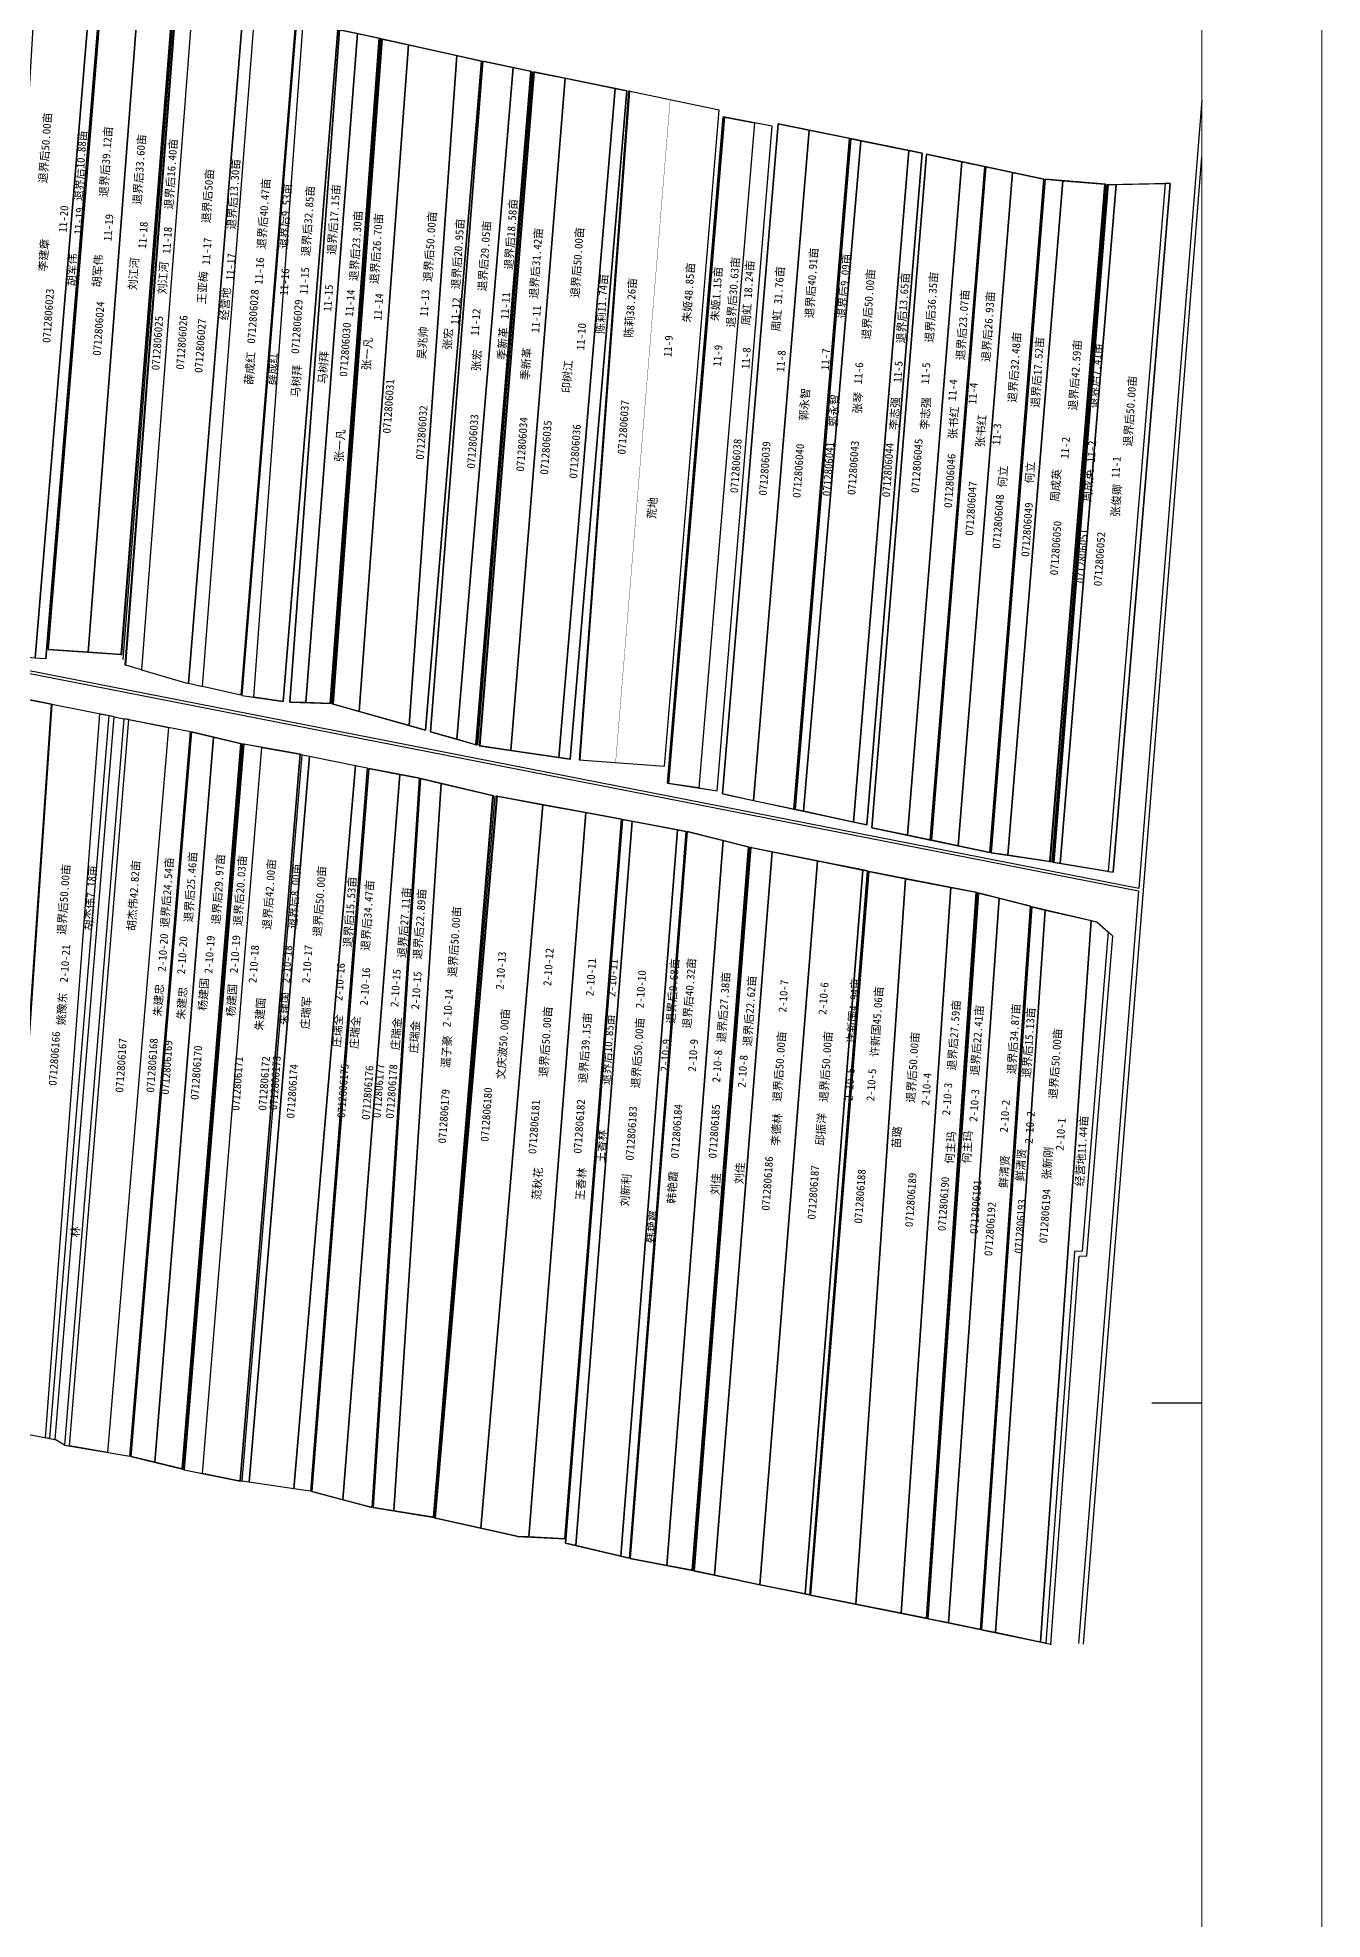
# Model space of a CAD drawing. Extents: x 550319 to 555636, y 4977603 to 4983250.
# Drawn here: x 554352 to 555636, y 4979484 to 4981365 of the extents above; entities that cross this region are included whole.
import ezdxf
from ezdxf.enums import TextEntityAlignment as Align

# ---------------------------------------------------------------- set-up
doc = ezdxf.new("R2010")
doc.units = 0
doc.header["$LTSCALE"] = 10
doc.header["$PDSIZE"] = 0.2
for name, color, linetype in [('2020-3-23', 4, 'CONTINUOUS'), ('2021新职工', 1, 'CONTINUOUS'), ('2022年', 7, 'CONTINUOUS'), ('4-5', 1, 'CONTINUOUS'), ('TK', 7, 'CONTINUOUS'), ('ZDH', 1, 'CONTINUOUS'), ('出水桩', 2, 'CONTINUOUS'), ('地块名称', 6, 'CONTINUOUS'), ('宗地号', 1, 'CONTINUOUS'), ('权利人', 1, 'CONTINUOUS'), ('林渠扣减', 7, 'CONTINUOUS'), ('注记', 7, 'CONTINUOUS'), ('测地框', 1, 'CONTINUOUS'), ('经营地', 6, 'CONTINUOUS'), ('经营地面积', 6, 'CONTINUOUS'), ('路林渠', 1, 'CONTINUOUS'), ('身份地', 1, 'CONTINUOUS'), ('身份地面积', 1, 'CONTINUOUS')]:
    doc.layers.add(name, color=color, linetype=linetype)
doc.styles.add('宋体', font='')
doc.styles.get('宋体').set_extended_font_data('SimSun')

msp = doc.modelspace()

# ---------------------------------------------------------------- linework, layer by layer
at = {"layer": '2020-3-23', "color": 1, "linetype": 'Continuous', "elevation": 291.3, "flags": 128}
msp.add_lwpolyline([(555219, 4980524.2), (555264.3, 4980515.5), (555214.5, 4979789.9), (555169.2, 4979798.9)], close=True, dxfattribs=at)
at = {"layer": '2021新职工', "color": 4, "linetype": 'Continuous', "flags": 128}
for points in [[(554455.4, 4980733.1), (554499.6, 4980720), (554501.7, 4980719.7), (554502.2, 4980719.6), (554556.9, 4981392.1), (554554, 4981392.5), (554507, 4981408.1)], [(555085.7, 4981276.7), (555068.1, 4981280), (555012.4, 4980614.9), (555030.8, 4980612.2)]]:
    msp.add_lwpolyline(points, close=True, dxfattribs=at)
for points, elevation in [([(555091.7, 4981278.9), (555122.6, 4981272.6), (555067.1, 4980602.2), (555035.9, 4980608.9)], 290.8), ([(554321.3, 4980707.4), (554365.5, 4980698.6), (554315.8, 4979973.9), (554269.2, 4979983.6)], 290.9), ([(554856.5, 4980598.2), (554899.3, 4980590.3), (554842.3, 4979866.1), (554830.7, 4979866.7), (554830.5, 4979866.8), (554794.5, 4979874.9)], 291.1)]:
    msp.add_lwpolyline(points, close=True, dxfattribs=dict(at, elevation=elevation))
at = {"layer": '2022年', "color": 4, "linetype": 'Continuous', "flags": 128}
for points, elevation in [([(554671.1, 4981369.2), (554693, 4981364.5), (554643.9, 4980699.5), (554619.6, 4980700.3)], 290.5), ([(554696, 4981363.6), (554722.3, 4981357.8), (554673, 4980691.3), (554646.8, 4980698.7)], 290.5), ([(554754.8, 4980619.5), (554806.2, 4980607.4), (554746.7, 4979885.8), (554707.5, 4979892.2)], 291.1), ([(554991.1, 4980573.1), (554999.8, 4980571.4), (554943.1, 4979845), (554934.4, 4979847)], 291.2), ([(555000.6, 4980571.4), (555036.7, 4980562.3), (554980.4, 4979837.6), (554943.7, 4979844.6)], 291.2), ([(555036.7, 4980562.3), (555061.5, 4980556), (555005.2, 4979832.8), (554980.4, 4979837.6)], 291.2), ([(555064.7, 4980555.3), (555085.7, 4980551.1), (555028, 4979827.9), (555008, 4979832.1)], 291.2)]:
    msp.add_lwpolyline(points, close=True, dxfattribs=dict(at, elevation=elevation))
at = {"layer": '4-5', "color": 2, "linetype": 'Continuous', "flags": 128}
for points, elevation in [([(554928.8, 4981314.3), (554940.3, 4981312), (554883.9, 4980643.7), (554872.4, 4980645.4)], 290.7), ([(555036.7, 4981285.9), (555037.9, 4981285.7), (554982.1, 4980619.5), (554981, 4980619.7)], 290.6), ([(554413.6, 4980689), (554422.6, 4980687.3), (554363.5, 4979964.5), (554359.4, 4979965.3)], 290.8), ([(554811.1, 4980606.6), (554856.5, 4980598.2), (554794.5, 4979874.9), (554749.3, 4979884.9)], 291.1), ([(555176.4, 4980532.9), (555180.9, 4980532), (555123.2, 4979808.2), (555118.7, 4979809.1)], 291.2), ([(555182.3, 4980531.3), (555219, 4980524.2), (555169.2, 4979798.9), (555124.1, 4979807.9)], 291.3)]:
    msp.add_lwpolyline(points, close=True, dxfattribs=dict(at, elevation=elevation))
for points, const_width in [([(554943.4, 4981311.5), (554983.7, 4981302.8), (554929.2, 4980640.4), (554893.8, 4980643.1)], 0.3), ([(554983.7, 4981302.8), (555032.6, 4981292.4), (554978, 4980636.8), (554929.2, 4980640.4)], 0.2)]:
    msp.add_lwpolyline(points, close=True, dxfattribs=dict(at, const_width=const_width))
msp.add_lwpolyline([(554442.7, 4980683.3), (554482.2, 4980675.5), (554421.4, 4979950.7), (554383.3, 4979957.2)], close=True, dxfattribs=at)
at = {"layer": 'TK', "linetype": 'Continuous'}
msp.add_line((555515, 4980000), (555465, 4980000), dxfattribs=at)
at = {"layer": 'TK', "linetype": 'Continuous', "const_width": 1, "flags": 128}
for points in [[(550395, 4977786), (555635, 4977786), (555635, 4983026), (550395, 4983026)], [(550515, 4977906), (555515, 4977906), (555515, 4982906), (550515, 4982906)]]:
    msp.add_lwpolyline(points, close=True, dxfattribs=at)
at = {"layer": 'ZDH', "linetype": 'Continuous'}
msp.add_point((555364.2, 4979759, 291.7), dxfattribs=at)
at = {"layer": '出水桩', "color": 2, "linetype": 'Continuous', "flags": 128}
for points, elevation in [([(554487.3, 4981414.3), (554434.6, 4980748.5)], 290.3), ([(554437.1, 4980743.3), (554489.2, 4981413.8)], 290.3), ([(554643.9, 4980699.5), (554693, 4981364.5)], 290.5), ([(554694.5, 4981364.1), (554645.4, 4980699.2)], 290.5), ([(554791.5, 4980657.6), (554846.1, 4981331)], 290.7), ([(555163.6, 4981264.2), (555108, 4980593.5)], 290.8), ([(555298.6, 4981236), (555244.2, 4980562.8)], 291), ([(555419.6, 4981218.3), (555365, 4980541)], 290.8), ([(555421.4, 4981218.1), (555367.1, 4980540.5)], 290.7), ([(554555.9, 4980659), (554496.9, 4979933.6)], 290.8), ([(554748, 4979885.4), (554808.7, 4980607)], 291.1), ([(555063.1, 4980555.7), (555006.6, 4979832.5)], 291.2), ([(555240.6, 4979784.6), (555290.8, 4980510.3)], 291.3)]:
    msp.add_lwpolyline(points, dxfattribs=dict(at, elevation=elevation))
for points in [[(554488.3, 4981414), (554487.3, 4981414.3), (554434.6, 4980748.5), (554435.6, 4980748.4)], [(554491.2, 4981413.3), (554490.2, 4981413.7), (554438.6, 4980738.1), (554439.6, 4980737.8)], [(554845.1, 4981331.3), (554844.1, 4981331.5), (554789.2, 4980658.2), (554790.2, 4980658)], [(554848.1, 4981330.6), (554847.1, 4981330.8), (554792.7, 4980657.2), (554793.7, 4980657)], [(554943.4, 4981311.5), (554942.2, 4981311.7), (554892.6, 4980643.1), (554893.8, 4980643.1)], [(555163.6, 4981264.2), (555162.6, 4981264.4), (555107, 4980593.7), (555108, 4980593.5)], [(555164.6, 4981264), (555163.6, 4981264.2), (555108, 4980593.5), (555109, 4980593.3)], [(555298.6, 4981236), (555297.7, 4981236.2), (555243.2, 4980563), (555244.2, 4980562.8)], [(555299.6, 4981235.8), (555298.6, 4981236), (555244.2, 4980562.8), (555245.2, 4980562.6)], [(555418.8, 4981218.5), (555417.8, 4981218.6), (555362.8, 4980541.5), (555363.8, 4980541.3)], [(555421.4, 4981218.1), (555420.4, 4981218), (555366.1, 4980540.7), (555367.1, 4980540.5)], [(554555.3, 4980659.2), (554554.3, 4980659.4), (554495.6, 4979934.1), (554496.6, 4979933.8)], [(554557.5, 4980658.7), (554556.5, 4980658.9), (554497.1, 4979933.5), (554498.1, 4979933.3)], [(554615.9, 4980648.2), (554613.9, 4980648.6), (554553.8, 4979922.1), (554555.9, 4979921.8)], [(554807.2, 4980607.1), (554806.2, 4980607.4), (554746.7, 4979885.8), (554747.7, 4979885.6)], [(554811.1, 4980606.6), (554810.1, 4980606.8), (554748.3, 4979885.2), (554749.3, 4979884.9)], [(555062.5, 4980555.8), (555061.5, 4980556), (555005.2, 4979832.8), (555006.2, 4979832.6)], [(555064.7, 4980555.3), (555063.7, 4980555.5), (555007, 4979832.3), (555008, 4979832.1)], [(555290.3, 4980510.5), (555289.3, 4980510.6), (555239.5, 4979784.9), (555240.5, 4979784.7)], [(555292.3, 4980509.9), (555291.3, 4980510.2), (555240.7, 4979784.6), (555241.7, 4979784.4)]]:
    msp.add_lwpolyline(points, close=True, dxfattribs=at)
at = {"layer": '林渠扣减', "color": 3, "linetype": 'Continuous', "flags": 128}
for points in [[(555483.4, 4981219.3), (555478.4, 4981219.2), (555421.6, 4980531.5), (555426.6, 4980530.7)], [(554428.2, 4980686.2), (554422.6, 4980687.3), (554363.5, 4979964.5), (554369.2, 4979963.5)], [(554442.7, 4980683.3), (554437.8, 4980684.2), (554378.4, 4979958), (554383.3, 4979957.2)], [(555392.6, 4980146.8), (555400.1, 4980147.2), (555426.2, 4980466.8), (555421.5, 4980471), (555395.5, 4980152), (555387.9, 4980151.6), (555359.3, 4979760), (555364.2, 4979759)]]:
    msp.add_lwpolyline(points, close=True, dxfattribs=at)
at = {"layer": '测地框', "color": 7, "linetype": 'Continuous'}
msp.add_line((554359.6, 4980744, 290.3), (554416.6, 4981435.1, 290.3), dxfattribs=at)
at = {"layer": '测地框', "color": 7, "linetype": 'Continuous', "flags": 128}
for points, elevation in [([(554488.3, 4981414), (554417.8, 4981434.8), (554362.2, 4980753.2), (554435.6, 4980748.4)], 290.3), ([(554651.7, 4981372.8), (554610.3, 4981381.1), (554555.6, 4980707.4), (554597.1, 4980701.4)], 290.5), ([(554693.9, 4981364.3), (554653.3, 4981373), (554603.7, 4980700.8), (554644.9, 4980699.4)], 290.5), ([(554795.1, 4981341.6), (554695, 4981363.8), (554645.8, 4980699), (554739.1, 4980672.7)], 290.7), ([(554845.1, 4981331.3), (554796.4, 4981341.6), (554744.2, 4980671.1), (554790.2, 4980658)], 290.7), ([(554940.3, 4981312), (554847.1, 4981330.8), (554792.7, 4980657.2), (554883.9, 4980643.7)], 290.7), ([(555032.6, 4981292.4), (554942.2, 4981311.7), (554892.6, 4980643.1), (554978, 4980636.8)], 290.7), ([(555085.7, 4981276.7), (555036.7, 4981285.9), (554981, 4980619.7), (555030.8, 4980612.2)], 290.6), ([(555235.5, 4981249.5), (555091.7, 4981278.9), (555035.9, 4980608.9), (555180.2, 4980578.1)], 290.8), ([(555357.3, 4981223.6), (555240, 4981248.4), (555185.2, 4980575.2), (555303.2, 4980550.5)], 291), ([(555418.8, 4981218.5), (555358.6, 4981223.5), (555304.4, 4980550.1), (555363.8, 4980541.3)], 290.8), ([(555483.4, 4981219.3), (555420.4, 4981218), (555366.1, 4980540.7), (555426.6, 4980530.7)], 290.7), ([(554365.5, 4980698.6), (554302.8, 4980711.1), (554250.8, 4979987.5), (554315.8, 4979973.9)], 290.9), ([(554428.2, 4980686.2), (554365.7, 4980698.5), (554316.6, 4979973.6), (554369.2, 4979963.5)], 290.8), ([(554504.2, 4980671.1), (554437.8, 4980684.2), (554378.4, 4979958), (554443.8, 4979946.9)], 290.9), ([(554555.3, 4980659.2), (554505.3, 4980670.9), (554444.6, 4979946.7), (554496.6, 4979933.8)], 290.8), ([(554733.2, 4980624.6), (554682.4, 4980634.4), (554625.5, 4979911.5), (554685.9, 4979895.7)], 290.9), ([(554807.2, 4980607.1), (554734.1, 4980624.4), (554686.8, 4979895.6), (554747.7, 4979885.6)], 291.1), ([(554935, 4980583.7), (554810.1, 4980606.8), (554748.3, 4979885.2), (554830.5, 4979866.8), (554830.7, 4979866.7), (554878.3, 4979864.2)], 291.2), ([(554999.8, 4980571.4), (554936.2, 4980583.4), (554879.2, 4979860), (554943.1, 4979845)], 291.2), ([(555062.5, 4980555.8), (555000.6, 4980571.4), (554943.7, 4979844.6), (555006.2, 4979832.6)], 291.2), ([(555180.9, 4980532), (555063.7, 4980555.5), (555007, 4979832.3), (555053.6, 4979822.6), (555054.4, 4979822.3), (555123.2, 4979808.2)], 291.5), ([(555290.3, 4980510.5), (555182.3, 4980531.3), (555124.1, 4979807.9), (555240.5, 4979784.7)], 291.3), ([(555343.9, 4980496.6), (555291.3, 4980510.2), (555240.7, 4979784.6), (555293.8, 4979773.7)], 291.4), ([(555426.2, 4980466.8), (555410.6, 4980480.9), (555345.2, 4980496), (555294.7, 4979773.4), (555364.2, 4979759), (555392.6, 4980146.8), (555400.1, 4980147.2)], 291.5)]:
    msp.add_lwpolyline(points, close=True, dxfattribs=dict(at, elevation=elevation))
at = {"layer": '测地框', "color": 7, "linetype": 'Continuous', "elevation": 291.2, "flags": 128}
msp.add_lwpolyline([(555085.7, 4980551.1), (555180.9, 4980532), (555123.2, 4979808.2)], dxfattribs=at)
at = {"layer": '经营地', "color": 5, "linetype": 'Continuous', "flags": 128}
msp.add_lwpolyline([(554568.5, 4981389.8), (554556.9, 4981392.1), (554502.2, 4980719.6), (554516.4, 4980716.4)], close=True, dxfattribs=at)
at = {"layer": '经营地', "color": 1, "linetype": 'Continuous', "flags": 128}
for points, elevation in [([(555358.6, 4981223.5), (555376.1, 4981222), (555321.3, 4980547.6), (555304.4, 4980550.1)], 290.8), ([(555421.4, 4981218.1), (555429.5, 4981218.2), (555373.5, 4980539.5), (555367.1, 4980540.5)], 290.7)]:
    msp.add_lwpolyline(points, close=True, dxfattribs=dict(at, elevation=elevation))
at = {"layer": '路林渠', "color": 4, "linetype": 'Continuous', "elevation": 290.8, "flags": 128}
for points in [[(555515, 4981302.4), (555452.1, 4980514.9)], [(555451.9, 4980512.2), (555391.8, 4979759.5)]]:
    msp.add_lwpolyline(points, dxfattribs=at)
at = {"layer": '路林渠', "color": 4, "linetype": 'Continuous', "flags": 128}
for points in [[(555396.8, 4979758.8), (555515, 4981245.5)], [(553461.3, 4980919), (554337.1, 4980730.6), (555451.9, 4980512.2)], [(553462.3, 4980921.6), (554338.1, 4980733.2), (555452.1, 4980514.9)]]:
    msp.add_lwpolyline(points, dxfattribs=at)
at = {"layer": '路林渠', "linetype": 'Continuous', "elevation": 290.7, "flags": 128}
msp.add_lwpolyline([(555483.4, 4981219.3), (555426.6, 4980530.7)], dxfattribs=at)
at = {"layer": '路林渠', "color": 3, "linetype": 'Continuous', "elevation": 290.8, "flags": 128}
msp.add_lwpolyline([(554428.2, 4980686.2), (554437.8, 4980684.2), (554378.4, 4979958), (554369.2, 4979963.5)], close=True, dxfattribs=at)
at = {"layer": '身份地', "linetype": 'Continuous', "flags": 128}
for points, elevation in [([(554351.4, 4981448.2), (554406.3, 4981437.2), (554349.1, 4980744.8), (554326.4, 4980746.6), (554309.3, 4980749)], 290.3), ([(554417.8, 4981434.8), (554453.7, 4981424.2), (554402.2, 4980750.6), (554362.2, 4980753.2)], 290.3), ([(554453.7, 4981424.2), (554487.3, 4981414.3), (554434.6, 4980748.5), (554402.2, 4980750.6)], 290.3), ([(554491.2, 4981413.3), (554507, 4981408.1), (554455.4, 4980733.1), (554439.6, 4980737.8)], 290.3), ([(554722.3, 4981357.8), (554770.4, 4981347.1), (554722.8, 4980677.3), (554673, 4980691.3)], 290.5), ([(554770.4, 4981347.1), (554795.1, 4981341.6), (554739.1, 4980672.7), (554722.8, 4980677.3)], 290.5), ([(554796.4, 4981341.6), (554826.8, 4981335.1), (554770.4, 4980663.6), (554744.2, 4980671.1)], 290.7), ([(554826.8, 4981335.1), (554844.1, 4981331.5), (554789.2, 4980658.2), (554770.4, 4980663.6)], 290.7), ([(554848.1, 4981330.6), (554878.7, 4981324.4), (554824.5, 4980652.5), (554793.7, 4980657)], 290.7), ([(554878.7, 4981324.4), (554928.8, 4981314.3), (554872.4, 4980645.4), (554824.5, 4980652.5)], 290.7), ([(555122.6, 4981272.6), (555162.6, 4981264.4), (555107, 4980593.7), (555067.1, 4980602.2)], 290.8), ([(555174.3, 4981262), (555222.1, 4981252.2), (555166.9, 4980580.9), (555117, 4980591.6)], 290.8), ([(555222.1, 4981252.2), (555235.5, 4981249.5), (555180.2, 4980578.1), (555166.9, 4980580.9)], 290.8), ([(555240, 4981248.4), (555275.2, 4981241), (555220.8, 4980567.7), (555185.2, 4980575.2)], 291), ([(555275.2, 4981241), (555297.7, 4981236.2), (555243.2, 4980563), (555220.8, 4980567.7)], 291), ([(555325.9, 4981230.2), (555357.3, 4981223.6), (555303.2, 4980550.5), (555271.4, 4980557.1)], 291), ([(555376.1, 4981222), (555417.8, 4981218.6), (555362.8, 4980541.5), (555321.3, 4980547.6)], 290.8), ([(555429.5, 4981218.2), (555478.4, 4981219.2), (555421.6, 4980531.5), (555373.5, 4980539.5)], 290.7), ([(554527.2, 4980665.8), (554554.3, 4980659.4), (554495.6, 4979934.1), (554468.6, 4979940.8)], 290.8), ([(554575.6, 4980655.4), (554557.5, 4980658.7), (554498.1, 4979933.3), (554516.2, 4979929.6)], 290.8), ([(554575.6, 4980655.4), (554613.9, 4980648.6), (554553.8, 4979922.1), (554552.2, 4979922.3), (554516.2, 4979929.6)], 290.8), ([(554623.4, 4980646.7), (554669.3, 4980637.3), (554607.7, 4979914.3), (554562.9, 4979920.8)], 290.9), ([(554669.3, 4980637.3), (554680.9, 4980634.9), (554624.3, 4979911.9), (554607.7, 4979914.3)], 290.9), ([(554682.4, 4980634.4), (554713.7, 4980628.4), (554656.6, 4979903.4), (554625.5, 4979911.5)], 290.9), ([(554713.7, 4980628.4), (554733.2, 4980624.6), (554685.9, 4979895.7), (554656.6, 4979903.4)], 290.9), ([(554734.1, 4980624.4), (554754.8, 4980619.5), (554707.5, 4979892.2), (554686.8, 4979895.6)], 291.1), ([(554899.3, 4980590.3), (554935, 4980583.7), (554878.3, 4979864.2), (554842.3, 4979866.1)], 291.1), ([(554936.2, 4980583.4), (554945.8, 4980581.6), (554889.3, 4979857.6), (554879.2, 4979860)], 291.2), ([(554945.8, 4980581.6), (554991.1, 4980573.1), (554934.4, 4979847), (554889.3, 4979857.6)], 291.2), ([(555085.7, 4980551.1), (555131.1, 4980542), (555073.4, 4979818.4), (555054.4, 4979822.3), (555053.6, 4979822.6), (555028, 4979827.9)], 291.2), ([(555131.1, 4980542), (555176.4, 4980532.9), (555118.7, 4979809.1), (555073.4, 4979818.4)], 291.2), ([(555264.3, 4980515.5), (555289.3, 4980510.6), (555239.5, 4979784.9), (555214.5, 4979789.9)], 291.3), ([(555292.3, 4980509.9), (555312.5, 4980504.7), (555262, 4979780.2), (555241.7, 4979784.4)], 291.3), ([(555312.5, 4980504.7), (555343.9, 4980496.6), (555293.8, 4979773.7), (555262, 4979780.2)], 291.3), ([(555345.2, 4980496), (555358.6, 4980492.9), (555308.8, 4979770.5), (555294.7, 4979773.4)], 291.5)]:
    msp.add_lwpolyline(points, close=True, dxfattribs=dict(at, elevation=elevation))
at = {"layer": '身份地', "color": 1, "linetype": 'Continuous', "flags": 128}
for points, elevation in [([(554406.3, 4981437.2), (554416.6, 4981435.1), (554359.6, 4980744), (554349.1, 4980744.8)], 290.3), ([(554653.3, 4981373), (554671.1, 4981369.2), (554619.6, 4980700.3), (554603.7, 4980700.8)], 290.5), ([(554505.3, 4980670.9), (554527.2, 4980665.8), (554468.6, 4979940.8), (554444.6, 4979946.7)], 290.8), ([(555358.6, 4980492.9), (555404.5, 4980482.3), (555353.9, 4979761.1), (555308.8, 4979770.5)], 291.5)]:
    msp.add_lwpolyline(points, close=True, dxfattribs=dict(at, elevation=elevation))
for points in [[(554568.5, 4981389.8), (554609.2, 4981381.7), (554554.5, 4980707.8), (554516.4, 4980716.4)], [(554616.8, 4981379.8), (554610.3, 4981381.1), (554555.6, 4980707.4), (554567.7, 4980705.6)], [(554616.8, 4981379.8), (554651.7, 4981372.8), (554597.1, 4980701.4), (554567.7, 4980705.6)], [(555164.6, 4981264), (555174.3, 4981262), (555117, 4980591.6), (555109, 4980593.3)], [(555299.6, 4981235.8), (555325.9, 4981230.2), (555271.4, 4980557.1), (555245.2, 4980562.6)], [(554615.9, 4980648.2), (554623.4, 4980646.7), (554562.9, 4979920.8), (554555.9, 4979921.8)]]:
    msp.add_lwpolyline(points, close=True, dxfattribs=at)
at = {"layer": '身份地', "color": 2, "linetype": 'Continuous', "elevation": 290.5, "flags": 128}
for points in [[(554693, 4981364.5), (554693.9, 4981364.3), (554644.9, 4980699.4), (554643.9, 4980699.5)], [(554646.8, 4980698.7), (554645.8, 4980699), (554695, 4981363.8), (554696, 4981363.6)]]:
    msp.add_lwpolyline(points, close=True, dxfattribs=at)
at = {"layer": '身份地', "color": 5, "linetype": 'Continuous', "flags": 128}
for points, elevation in [([(555037.9, 4981285.7), (555068.1, 4981280), (555012.4, 4980614.9), (554982.1, 4980619.5)], 290.6), ([(555404.5, 4980482.3), (555410.6, 4980480.9), (555421.5, 4980471), (555395.5, 4980152), (555387.9, 4980151.6), (555359.3, 4979760), (555353.9, 4979761.1)], 291.5)]:
    msp.add_lwpolyline(points, close=True, dxfattribs=dict(at, elevation=elevation))
at = {"layer": '身份地', "linetype": 'Continuous', "flags": 128}
for points, const_width, elevation in [([(554365.7, 4980698.5), (554413.6, 4980689), (554359.4, 4979965.3), (554316.6, 4979973.6)], 0.3, 290.8), ([(554482.2, 4980675.5), (554504.2, 4980671.1), (554443.8, 4979946.9), (554421.4, 4979950.7)], 0.2, 290.9)]:
    msp.add_lwpolyline(points, close=True, dxfattribs=dict(at, const_width=const_width, elevation=elevation))
at = {"layer": '身份地', "color": 0, "linetype": 'Continuous', "flags": 128}
msp.add_lwpolyline([(554613.9, 4980648.6), (554602.8, 4980650.7), (554557.5, 4980658.7), (554498.1, 4979933.3), (554552.2, 4979922.3), (554553.8, 4979922.1)], close=True, dxfattribs=at)
at = {"layer": '身份地', "linetype": 'Continuous', "elevation": 290.7, "flags": 128}
msp.add_lwpolyline([(555366.1, 4980540.7), (555363.8, 4980541.3)], dxfattribs=at)

# ---------------------------------------------------------------- texts
at = {"layer": '2020-3-23', "color": 1, "linetype": 'Continuous', "style": '宋体'}
msp.add_text('苗璐', height=8, rotation=86, dxfattribs=at).set_placement((555209.9, 4980265.6), align=Align.MIDDLE)
at = {"layer": '2021新职工', "color": 4, "linetype": 'Continuous', "style": '宋体'}
for s, p in [('退界后50亩', (554521.5, 4981206.7, -290.5)), ('周虹 18.24亩', (555061.3, 4981110)), ('王亚梅', (554516.1, 4981115.2)), ('周虹 31.76亩', (555091.4, 4981103.9)), ('退界后50.00亩', (554859.1, 4980361.3)), ('范秋花', (554850.8, 4980219.3))]:
    msp.add_text(s, height=8, rotation=86, dxfattribs=at).set_placement(p, align=Align.MIDDLE)
at = {"layer": '2022年', "color": 4, "linetype": 'Continuous', "style": '宋体'}
for s, p in [('温子豪', (554759.9, 4980351.2)), ('刘佳', (555052.9, 4980229.8)), ('韩艳霞', (554985.7, 4980215.6)), ('刘佳', (555029, 4980218.9)), ('韩艳霞', (554965.1, 4980176.3))]:
    msp.add_text(s, height=8, rotation=86, dxfattribs=at).set_placement(p, align=Align.MIDDLE)
at = {"layer": '4-5', "color": 2, "linetype": 'Continuous', "style": '宋体'}
for s, p in [('陈莉11.74亩', (554917.5, 4981068.7)), ('陈莉38.26亩', (554946, 4981064.8)), ('朱姬48.85亩', (555004.2, 4981080)), ('朱姬1.15亩', (555032.2, 4981081.4))]:
    msp.add_text(s, height=8, rotation=86, dxfattribs=at).set_placement(p)
for s, p in [('胡杰伟42.82亩', (554447.2, 4980507.3, 289)), ('胡杰伟7.18亩', (554404, 4980505.1)), ('许新国4.94亩', (555166.4, 4980392.1)), ('许新国45.06亩', (555189.9, 4980381.3)), ('文庆波50.00亩', (554816.5, 4980359.1))]:
    msp.add_text(s, height=8, rotation=86, dxfattribs=at).set_placement(p, align=Align.MIDDLE)
at = {"layer": '地块名称', "color": 7, "linetype": 'Continuous', "style": '宋体'}
for s, p in [('11-20', (554377.5, 4981183.7)), ('11-19', (554392.9, 4981181.7)), ('11-19', (554422.4, 4981175.2)), ('11-18', (554456.9, 4981167.6)), ('11-18', (554481.1, 4981162.4)), ('11-17', (554520.6, 4981151.5)), ('11-16', (554573.2, 4981131.8)), ('11-16', (554598.4, 4981120.8)), ('11-15', (554618.2, 4981122)), ('11-15', (554642, 4981104.7)), ('11-14', (554663.7, 4981099.6)), ('11-14', (554692.1, 4981096)), ('11-13', (554738.4, 4981099.7)), ('11-12', (554769.3, 4981091.6)), ('11-11', (554819, 4981097.1)), ('11-12', (554789.3, 4981080.6)), ('11-11', (554849.7, 4981083.6)), ('11-10 ', (554895, 4981068.9)), ('11-9', (554981.8, 4981056.6)), ('11-9 ', (555031.5, 4981049.8)), ('11-8 ', (555059.8, 4981047.3)), ('11-8 ', (555094.7, 4981044.4)), ('11-7 ', (555139.2, 4981046.2)), ('11-6 ', (555172.3, 4981032.3)), ('11-5 ', (555211.7, 4981033.7)), ('11-5 ', (555239.3, 4981032.2)), ('11-4 ', (555266.3, 4981015.4)), ('11-4 ', (555286.5, 4981012.1)), ('11-3 ', (555310.4, 4980971.3)), ('11-2  ', (555378.9, 4980960.4)), ('11-2  ', (555405.2, 4980956.7)), ('11-1  ', (555429.7, 4980941.1)), ('2-10-20', (554476.8, 4980450.4)), ('2-10-20', (554496.2, 4980447.7)), ('2-10-19', (554523.4, 4980448.4)), ('2-10-19', (554548.9, 4980448.8)), ('2-10-21', (554379, 4980439.4)), ('2-10-18', (554567.6, 4980438.9)), ('2-10-18', (554600.8, 4980438.6)), ('2-10-17', (554621.1, 4980438.9)), ('2-10-13', (554814.6, 4980432.4)), ('2-10-12', (554862.1, 4980435.9)), ('2-10-16', (554653.5, 4980421)), ('2-10-16', (554678.8, 4980416.4)), ('2-10-15', (554709.3, 4980414.9)), ('2-10-15', (554730.1, 4980412.5)), ('2-10-11', (554904.5, 4980425.9)), ('2-10-11', (554926.2, 4980425.1)), ('2-10-10', (554954.5, 4980413.7)), ('2-10-14', (554761.6, 4980395)), ('2-10-7 ', (555097.1, 4980409.6)), ('2-10-6 ', (555137.1, 4980407.2)), ('2-10-9', (554979, 4980347.7)), ('2-10-9', (555006.6, 4980347.7)), ('2-10-8', (555030.8, 4980336.8)), ('2-10-8 ', (555056.4, 4980334.4)), ('2-10-5 ', (555163.3, 4980321.4)), ('2-10-5 ', (555185, 4980320.8)), ('2-10-4 ', (555240, 4980316.5)), ('2-10-3 ', (555260.8, 4980306.7)), ('2-10-3 ', (555287.9, 4980300.4)), ('2-10-2 ', (555318.4, 4980289.5)), ('2-10-2 ', (555343.3, 4980278.3)), ('2-10-1 ', (555374.2, 4980271.5)), ('林', (554388.8, 4980171.2))]:
    msp.add_text(s, height=8, rotation=86, dxfattribs=at).set_placement(p, align=Align.MIDDLE)
at = {"layer": '宗地号', "linetype": 'Continuous', "style": '宋体'}
for s, p in [('0712806023', (554362.2, 4981087, 290.4)), ('0712806028', (554566.8, 4981086.3, 290.4)), ('0712806024', (554412.6, 4981074.2, 290.4)), ('0712806025', (554471.2, 4981059.7, 290.4)), ('0712806026', (554495.7, 4981060.4, 290.4)), ('0712806029', (554610.7, 4981076.1, 290.4)), ('0712806027', (554514.1, 4981057, 290.4)), ('0712806030', (554658.9, 4981053.2, 290.4)), ('0712806031', (554702.2, 4980996.5, 580.9)), ('0712806032', (554735.4, 4980970.3, 581.1)), ('0712806037', (554936.9, 4980975.5, 581.2)), ('0712806033', (554786.4, 4980961.4, 290.4)), ('0712806034', (554835.6, 4980958.5, 290.4)), ('0712806035', (554859.6, 4980955.3, 290.4)), ('0712806036', (554888.7, 4980951.4, 290.4)), ('0712806038', (555049.4, 4980936.9, 290.4)), ('0712806039', (555078.2, 4980934.4, -0.4)), ('0712806040', (555111.9, 4980932, 872.1)), ('0712806041', (555141.8, 4980933.8, 290.4)), ('0712806043', (555166.7, 4980935, 290.4)), ('0712806044', (555201.3, 4980932.8, 581.4)), ('0712806045', (555230.3, 4980937, 290.3)), ('0712806046', (555263.2, 4980922, 581.3)), ('0712806047', (555284.4, 4980894.3, 872.3)), ('0712806048', (555311.5, 4980881.3, 1163)), ('0712806049', (555340.4, 4980873.2, 581.3)), ('0712806050', (555369.1, 4980854.8, 581.3)), ('0712806051', (555395.4, 4980846.8, 581.3)), ('0712806052', (555412.8, 4980843.8, 581.3)), ('0712806166', (554368.3, 4980344.4, 2030.1)), ('0712806167', (554435, 4980337.6, 2030.1)), ('0712806168', (554465.9, 4980337.6, 2030.1)), ('0712806169', (554480.6, 4980335.6, 2320.8)), ('0712806170', (554510.2, 4980330.3, 2030.1)), ('0712806171', (554551.1, 4980319.4, 2030.1)), ('0712806172', (554578, 4980319.5, 2030.1)), ('0712806173', (554588.8, 4980320.1, 2320.9)), ('0712806174', (554606, 4980311.7, 2030.1)), ('0712806175', (554656.7, 4980312.2, 2320.9)), ('0712806176', (554681.4, 4980310.3, 2030.1)), ('0712806177', (554692.3, 4980312.1, 2030.1)), ('0712806178', (554705.4, 4980311.5, 2030.1)), ('0712806179', (554757.6, 4980286.7, 2030.1)), ('0712806180', (554800.1, 4980288.4, 2030.1)), ('0712806181', (554847.8, 4980276.1, 2030.1)), ('0712806182', (554892.9, 4980276.6, 2030.1)), ('0712806183', (554945, 4980269.6, 2030.1)), ('0712806184', (554990.1, 4980271.7, 2030.1)), ('0712806185', (555027.8, 4980271.7, 2030.1)), ('0712806186', (555080.9, 4980219.5, 2030.1)), ('0712806187', (555126.8, 4980210.6, 2030.1)), ('0712806188', (555173.4, 4980206.7, 2030.1)), ('0712806189', (555224.2, 4980203.1, 2030.1)), ('0712806190', (555256.9, 4980199.1, 2030.1)), ('0712806191', (555289, 4980196.1, 2030.1)), ('0712806192', (555303.4, 4980174.1, 2030.1)), ('0712806193', (555333.5, 4980176.7, 2030.1)), ('0712806194', (555358.3, 4980186.9, 2030.1))]:
    msp.add_text(s, height=8, rotation=86, dxfattribs=at).set_placement(p, align=Align.MIDDLE)
at = {"layer": '权利人', "linetype": 'Continuous', "style": '宋体'}
for s, p in [('李建章', (554357.4, 4981147.7)), ('胡军伟', (554385.7, 4981133)), ('胡军伟', (554411.3, 4981131.9)), ('刘江河', (554447.2, 4981128.9)), ('刘江河', (554476.6, 4981124.8)), ('吴兆帅', (554736, 4981059.9)), ('张宏', (554761.3, 4981063.9)), ('季新革', (554816, 4981059.4)), ('薛成红', (554563.6, 4981034.4)), ('薛成红', (554586, 4981034)), ('马树拜', (554636.9, 4981035.3)), ('张一凡', (554681, 4981048.8)), ('张宏', (554790.1, 4981042.6)), ('季新革', (554839.5, 4981038.9)), ('马树拜', (554609.8, 4981021.6)), ('印树江', (554880.7, 4981026.2)), ('郭永智', (555117.8, 4980998.4)), ('张琴', (555171.3, 4981000)), ('郭永智', (555147.4, 4980992.3)), ('李志强', (555207.9, 4980989.4)), ('李志强', (555238.7, 4980989.3)), ('张书红', (555266.8, 4980980, 291)), ('张一凡', (554653.6, 4980957.2)), ('张书红', (555294.3, 4980971.9, 291)), ('何立', (555315.9, 4980926.3)), ('何立', (555342.9, 4980930.3)), ('周成英', (555369, 4980917.4)), ('周成英', (555401.3, 4980917.4)), ('张俊卿', (555429.4, 4980902.3)), ('姚豫东', (554375.6, 4980394.1)), ('朱建忠', (554472.2, 4980402.8)), ('朱建忠', (554495.5, 4980399.8)), ('杨建国', (554517.1, 4980408.6)), ('杨建国', (554545.2, 4980402.6)), ('朱建国', (554598.3, 4980394.4)), ('朱建国', (554573.6, 4980388.8)), ('庄瑞军', (554619.4, 4980390.2)), ('庄瑞全', (554650.9, 4980372.1)), ('庄瑞全', (554668.4, 4980370.5)), ('庄瑞金', (554709.7, 4980369.2)), ('庄瑞金', (554728, 4980366.1)), ('李德林', (555089.7, 4980273.6)), ('邱振洋', (555134.2, 4980273.8)), ('王香林', (554914.7, 4980256.8)), ('何主玛', (555263.7, 4980255.4)), ('何主玛', (555280.4, 4980256)), ('鲜清贤', (555317.4, 4980231.5, 291.5)), ('鲜清贤', (555334.1, 4980238.1, 291.5)), ('张新刚', (555360.7, 4980239.8)), ('王香林', (554894.4, 4980219)), ('刘新利', (554939, 4980212.9))]:
    msp.add_text(s, height=8, rotation=86, dxfattribs=at).set_placement(p, align=Align.MIDDLE)
at = {"layer": '注记', "linetype": 'Continuous', "style": '宋体'}
msp.add_text('荒地', height=8, rotation=86, dxfattribs=at).set_placement((554965.7, 4980894.7), align=Align.MIDDLE)
at = {"layer": '经营地', "color": 5, "linetype": 'Continuous', "style": '宋体'}
for s, p in [('退界后13.30亩', (554547.3, 4981208.6, -290.5)), ('11-17', (554544.5, 4981136)), ('经营地', (554538.7, 4981098.8))]:
    msp.add_text(s, height=8, rotation=86, dxfattribs=at).set_placement(p, align=Align.MIDDLE)
at = {"layer": '经营地面积', "color": 1, "linetype": 'Continuous', "style": '宋体'}
msp.add_text('退界后30.63亩', height=8, rotation=86, dxfattribs=at).set_placement((555048.2, 4981074.8))
at = {"layer": '经营地面积', "color": 5, "linetype": 'Continuous', "style": '宋体'}
msp.add_text('经营地11.44亩', height=8, rotation=86, dxfattribs=at).set_placement((555394.8, 4980252, -1.9), align=Align.MIDDLE)
at = {"layer": '身份地面积', "linetype": 'Continuous', "style": '宋体'}
for s, p in [('退界后50.00亩', (554359, 4981254.9, -290.5)), ('退界后39.12亩', (554419.6, 4981241.1, -290.5)), ('退界后10.88亩', (554394.1, 4981237.1, -290.5)), ('退界后33.60亩', (554453.1, 4981233.3, -290.5)), ('退界后16.40亩', (554484.7, 4981228.7, -290.5)), ('退界后40.47亩', (554577.3, 4981189.1, -290.5)), ('退界后9.53亩', (554599, 4981186.5, -290.5)), ('退界后32.85亩', (554621.6, 4981181.7, -290.5)), ('退界后17.15亩', (554647.4, 4981183.3, -290.5)), ('退界后18.58亩', (554824.4, 4981168.6)), ('退界后23.30亩', (554669.5, 4981157)), ('退界后26.70亩', (554690, 4981154)), ('退界后50.00亩', (554743.5, 4981156.1)), ('退界后20.95亩', (554771.4, 4981148.8)), ('退界后29.05亩', (554797.9, 4981146.7)), ('退界后31.42亩', (554849.5, 4981139.5)), ('退界后50.00亩', (554890.7, 4981140.2)), ('退界后40.91亩', (555124.9, 4981119.8)), ('退界后9.09亩', (555157.5, 4981116.7)), ('退界后50.00亩', (555181.7, 4981098.5)), ('退界后13.65亩', (555216.2, 4981094.8)), ('退界后36.35亩', (555244.7, 4981095.5)), ('退界后23.07亩', (555275.9, 4981077.8)), ('退界后26.93亩', (555301.4, 4981076.3)), ('退界后32.48亩', (555327.7, 4981035.4)), ('退界后17.52亩', (555350.6, 4981030.4)), ('退界后42.59亩', (555388.3, 4981027.7)), ('退界后7.41亩', (555409.1, 4981027)), ('退界后50.00亩', (555443.2, 4980991.7)), ('退界后24.54亩', (554480.7, 4980510.4)), ('退界后25.46亩', (554504.3, 4980515.9)), ('退界后29.97亩', (554531.9, 4980513.6)), ('退界后20.03亩', (554553.7, 4980512.3)), ('退界后42.00亩', (554582.8, 4980508.6)), ('退界后50.00亩', (554377.5, 4980503.5)), ('退界后50.00亩', (554377.5, 4980503.5)), ('退界后8.00亩', (554608.2, 4980506.7)), ('退界后50.00亩', (554633.1, 4980501.7)), ('退界后15.53亩', (554663.5, 4980490.9)), ('退界后34.47亩', (554681.1, 4980487.5)), ('退界后27.11亩', (554717.7, 4980480.4)), ('退界后22.89亩', (554733.2, 4980478.9)), ('退界后50.00亩', (554768, 4980461.2)), ('退界后9.68亩', (554986.2, 4980411.9)), ('退界后40.32亩', (555002.6, 4980409.6)), ('退界后27.38亩', (555037, 4980395.8)), ('退界后22.62亩', (555063, 4980392)), ('退界后39.15亩', (554898.6, 4980355.1)), ('退界后27.59亩', (555267.2, 4980367.8)), ('退界后22.41亩', (555290.3, 4980362.6)), ('退界后34.87亩', (555326.9, 4980364)), ('退界后15.13亩', (555341.8, 4980360.3)), ('退界后10.85亩', (554921.3, 4980353.4)), ('退界后50.00亩', (554951.1, 4980350)), ('退界后50.00亩', (555092.7, 4980336.4)), ('退界后50.00亩', (555139.1, 4980336.4)), ('退界后50.00亩', (555226, 4980335.6)), ('退界后50.00亩', (555368.5, 4980339.4))]:
    msp.add_text(s, height=8, rotation=86, dxfattribs=at).set_placement(p, align=Align.MIDDLE)

doc.saveas('drawing.dxf')
